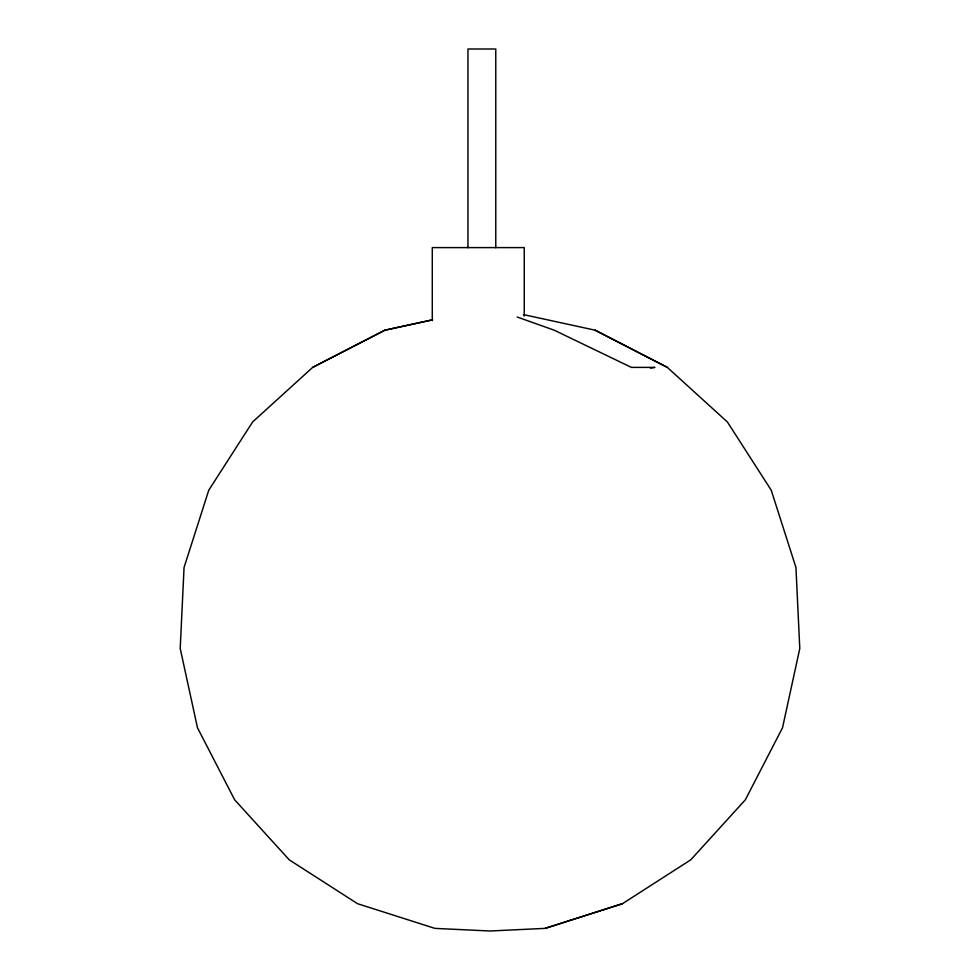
<?xml version="1.0" encoding="UTF-8"?>
<svg xmlns="http://www.w3.org/2000/svg" width="980" height="980" viewBox="0 0 980 980"><rect width="100%" height="100%" fill="white"/><g stroke="black" fill="none" stroke-linecap="round" stroke-linejoin="round"><path stroke-width="1.47" d="M312.669 367.39L384.895 330.211L432.731 319.799L384.797 330.211L312.669 367.39L252.62 421.964L208.764 490.208L184.056 567.469L180.21 648.49L197.47 727.748L234.673 799.839L289.272 859.852L357.541 903.695L434.899 928.379L490 931L545.149 928.379L622.459 903.695L690.729 859.852L745.327 799.839L782.53 727.748L799.79 648.49L795.944 567.469L771.236 490.208L727.38 421.964L667.331 367.39L595.203 330.211L523.394 314.58M545.101 928.379L622.459 903.695M650.389 368.113L654.91 367.39L631.414 367.39L554.239 330.211L517.22 317.018M667.331 367.39L595.105 330.211M524.251 316.136L524.251 247.597L432.278 247.597L432.278 320.717M495.77 247.732L495.77 49L467.962 49L467.962 247.732"/></g></svg>
